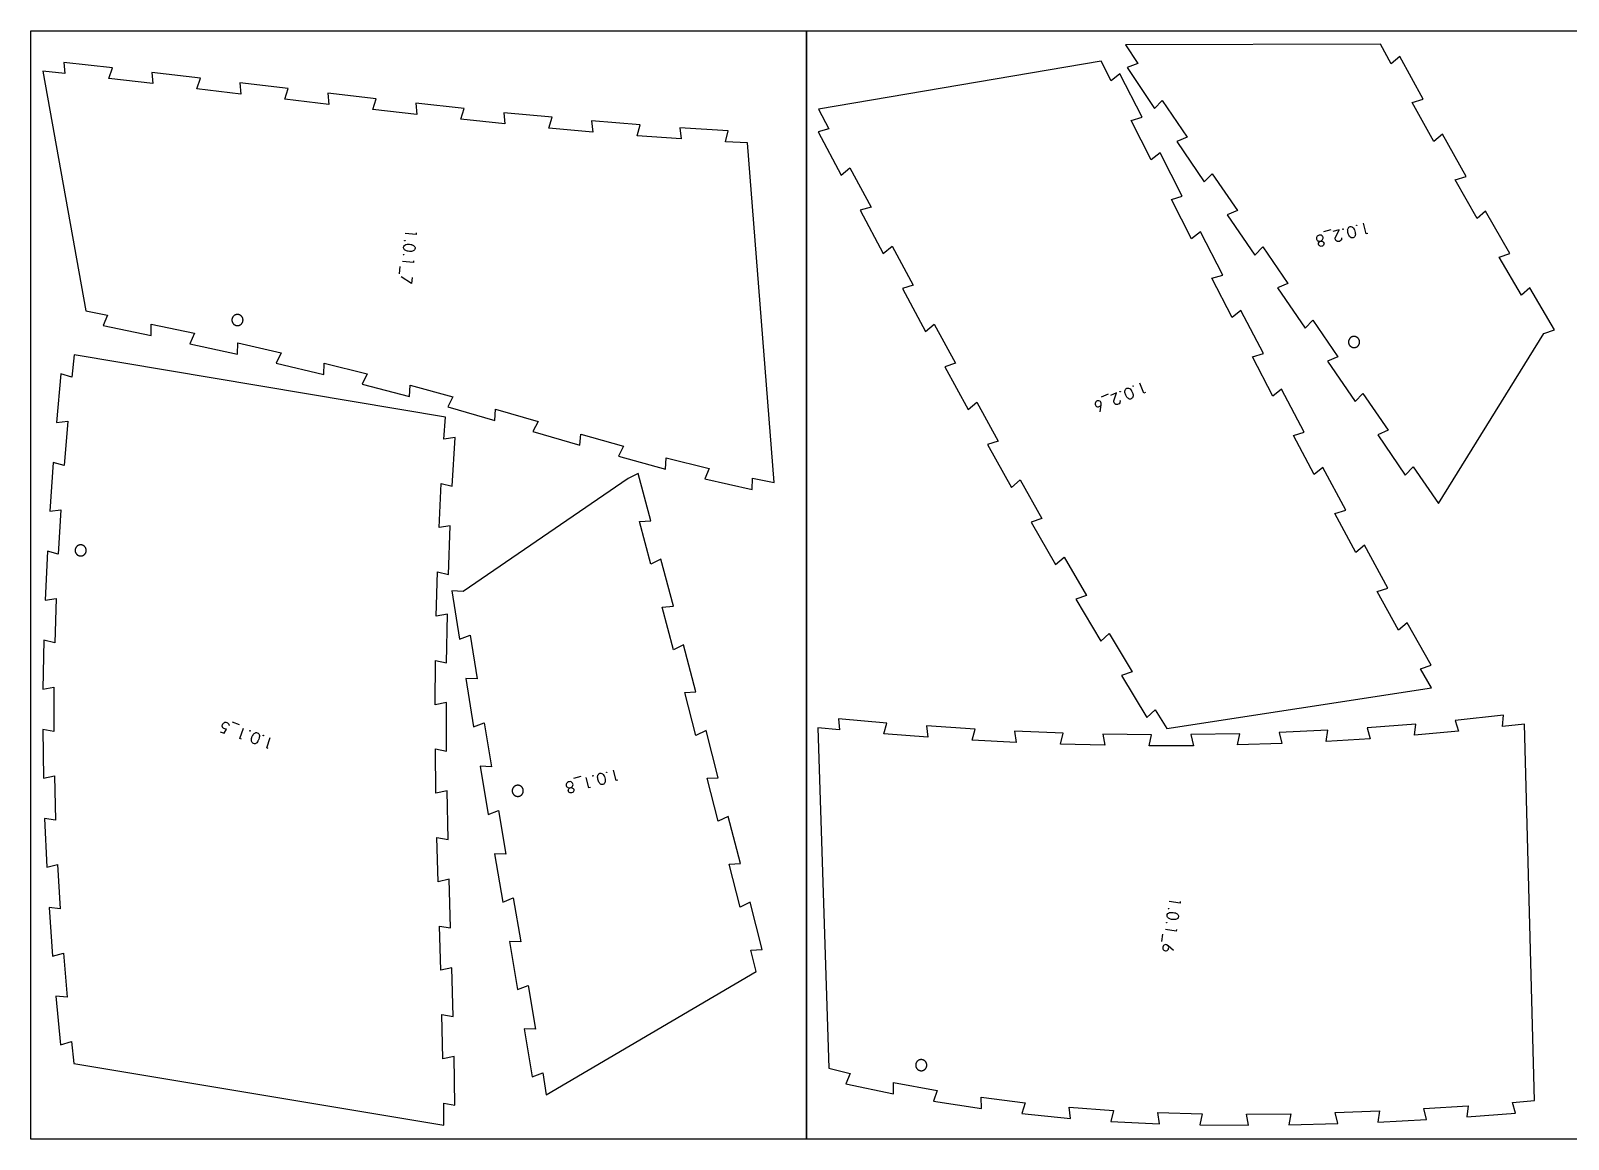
# Model space of a CAD drawing. Header units: millimetres. Extents: x -7040 to -2840, y -1100 to 1000.
# Drawn here: x -7040 to -5653, y 0 to 1000 of the extents above; entities that cross this region are included whole.
import ezdxf

# ---------------------------------------------------------------- set-up
doc = ezdxf.new("R2010")
doc.units = ezdxf.units.MM
doc.header["$MEASUREMENT"] = 0
for name, color, linetype, true_color in [('nest_recut pieces$l_engrave_text', 5, 'Continuous', 0x0000ff), ('nest_recut pieces$l_inner_cut', 3, 'Continuous', 0x00ff00), ('nest_recut pieces$l_outer_cut', 1, 'Continuous', 0xff0000), ('nest_recut pieces$sheet', 18, 'Continuous', 0x000000)]:
    doc.layers.add(name, color=color, linetype=linetype, true_color=true_color)

msp = doc.modelspace()

# ---------------------------------------------------------------- linework, layer by layer
at = {"layer": 'nest_recut pieces$l_engrave_text'}
for points in [[(-5867.3, 820.3), (-5873.8, 818.6)], [(-5857.5, 813.3), (-5857.5, 812.8), (-5857.5, 812.1), (-5857.7, 811.5), (-5858, 811.1), (-5858.7, 810.4), (-5859.5, 809.9), (-5860.1, 809.8), (-5860.6, 809.8), (-5861.2, 809.9), (-5861.7, 810.1), (-5862.6, 810.8), (-5862.9, 811.3), (-5863.1, 811.8), (-5863.2, 812.2), (-5863.2, 812.7), (-5863.2, 813), (-5863.2, 813.2), (-5863.1, 813.6), (-5859.7, 820.3), (-5865.3, 818.8)], [(-5833.8, 817.2), (-5835.2, 816.9), (-5837.7, 826.3)], [(-6692.7, 817.7), (-6692.8, 816.3), (-6702.5, 817.2)], [(-6695, 792.3), (-6695.2, 790.8), (-6704.9, 791.7)], [(-6707.3, 787.4), (-6707.9, 780.7)], [(-6696.4, 777.4), (-6696.9, 771.9), (-6706.2, 777.9)], [(-6034.6, 673.7), (-6035.9, 673.1), (-6039.7, 682.1)], [(-6075.5, 656.2), (-6074.5, 662.5), (-6074.4, 663.1), (-6074.4, 663.7), (-6074.4, 664.1), (-6074.7, 664.9), (-6075.2, 665.5), (-6075.8, 665.9), (-6076.5, 666.2), (-6077.2, 666.2), (-6078, 666.1), (-6078.7, 665.7), (-6079.3, 665.2), (-6079.7, 664.5), (-6079.9, 663.7), (-6079.9, 663), (-6079.7, 662.3), (-6079.2, 661.6), (-6078.6, 661.1), (-6077.9, 660.8), (-6077, 660.8), (-6076.3, 660.9), (-6075.6, 661.3), (-6075.2, 661.6), (-6074.9, 662), (-6074.6, 662.5), (-6074.4, 663)], [(-6068.1, 672.3), (-6074.4, 669.6)], [(-6057.5, 666.6), (-6057.4, 666.1), (-6057.4, 665.4), (-6057.5, 664.8), (-6057.7, 664.3), (-6058.3, 663.5), (-6059.1, 663), (-6059.6, 662.8), (-6060.2, 662.7), (-6060.7, 662.7), (-6061.3, 662.9), (-6062.2, 663.5), (-6062.6, 663.9), (-6062.9, 664.3), (-6063.1, 665.3), (-6063.1, 665.6), (-6063.2, 665.7), (-6063.1, 666.2), (-6060.6, 673.3), (-6066, 671)], [(-6869.5, 367.5), (-6866, 366.3), (-6863.8, 369.9), (-6864.4, 370), (-6865.3, 370.1), (-6866.1, 370.4), (-6866.6, 370.8), (-6867.1, 371.2), (-6867.4, 371.7), (-6867.7, 372.5), (-6867.7, 373.3), (-6867.5, 374), (-6867.1, 374.7), (-6866.6, 375.3), (-6866, 375.8), (-6865.2, 376.2), (-6864.4, 376.3), (-6863.5, 376.1), (-6862.8, 375.8), (-6862.2, 375.2), (-6861.7, 374.5), (-6861.6, 373.9), (-6861.5, 373.5), (-6861.5, 373.4)], [(-6852.1, 374), (-6858.5, 376.2)], [(-6850.3, 360.9), (-6851.7, 361.4), (-6848.5, 370.7)], [(-6826.2, 352.6), (-6827.5, 353.1), (-6824.3, 362.4)], [(-6544.2, 327.2), (-6550.7, 325.4)], [(-6535.4, 317.3), (-6536.8, 317), (-6539.3, 326.4)], [(-6510.7, 323.9), (-6512.1, 323.5), (-6514.6, 333)], [(-6003.1, 214.5), (-6003.3, 213.1), (-6013, 214.5)], [(-6019.1, 185), (-6020.1, 178.3)], [(-6006.6, 189.3), (-6006.8, 187.8), (-6016.5, 189.2)], [(-6009.1, 170.4), (-6014, 174.6), (-6014.5, 174.9), (-6015, 175.3), (-6015.4, 175.4), (-6016.2, 175.6), (-6016.9, 175.5), (-6017.6, 175.2), (-6018.2, 174.7), (-6018.6, 174.1), (-6018.8, 173.4), (-6018.9, 172.6), (-6018.8, 171.8), (-6018.4, 171.1), (-6017.8, 170.5), (-6017.2, 170.2), (-6016.5, 170), (-6015.7, 170), (-6014.9, 170.3), (-6014.3, 170.8), (-6013.8, 171.5), (-6013.6, 172.1), (-6013.5, 173), (-6013.6, 173.5), (-6013.8, 173.9), (-6014, 174.4), (-6014.4, 174.9)]]:
    msp.add_lwpolyline(points, dxfattribs=at)
for points in [[(-5856.2, 820.8), (-5856.4, 820.8), (-5856.5, 821), (-5856.4, 821.2), (-5856.3, 821.3), (-5856.1, 821.2), (-5856, 821.1), (-5856, 820.9)], [(-5848.3, 823.2), (-5847.6, 822.9), (-5846.9, 822.3), (-5846.4, 821.4), (-5846.3, 821.3), (-5846.2, 821.1), (-5846.1, 820.8), (-5845.9, 820.4), (-5845.5, 819.2), (-5845.3, 818), (-5845.2, 817.5), (-5845.2, 817.2), (-5845.1, 816.9), (-5845.1, 816.8), (-5845.1, 816.2), (-5845.2, 815.5), (-5845.4, 815.1), (-5845.5, 814.7), (-5846, 814), (-5846.5, 813.6), (-5847.1, 813.3), (-5848, 813.2), (-5848.8, 813.3), (-5849.3, 813.6), (-5850, 814.1), (-5850.4, 814.7), (-5850.9, 815.5), (-5851.2, 816.1), (-5851.5, 817.1), (-5851.8, 818.1), (-5851.9, 818.9), (-5852, 819.7), (-5852.1, 820.3), (-5851.9, 821), (-5851.7, 821.7), (-5851.3, 822.3), (-5851, 822.7), (-5850.5, 823.1), (-5849.9, 823.3), (-5849.2, 823.4)], [(-5843.9, 824.2), (-5844, 824.2), (-5844.1, 824.3), (-5844.1, 824.5), (-5844, 824.6), (-5843.8, 824.6), (-5843.7, 824.4), (-5843.7, 824.3)], [(-6703.3, 806.2), (-6702.8, 806.7), (-6702, 807.1), (-6700.9, 807.4), (-6700.8, 807.4), (-6700.6, 807.4), (-6700.3, 807.4), (-6699.9, 807.4), (-6698.6, 807.4), (-6697.4, 807.2), (-6696.9, 807.1), (-6696.6, 807), (-6696.3, 806.9), (-6696.2, 806.9), (-6695.1, 806.4), (-6694.7, 806.1), (-6694.4, 805.8), (-6693.9, 805.2), (-6693.7, 804.5), (-6693.7, 803.8), (-6693.8, 803), (-6694.2, 802.3), (-6694.7, 801.8), (-6695.4, 801.4), (-6696.1, 801.2), (-6697, 801), (-6697.7, 801), (-6698.8, 801), (-6699.8, 801.1), (-6700.6, 801.3), (-6701.4, 801.5), (-6702, 801.7), (-6702.6, 802), (-6703.1, 802.5), (-6703.5, 803), (-6703.8, 803.5), (-6704, 804.1), (-6704, 804.7), (-6703.8, 805.5)], [(-6702.7, 810.7), (-6702.7, 810.5), (-6702.9, 810.5), (-6703.1, 810.5), (-6703.1, 810.7), (-6703, 810.9), (-6702.9, 810.9), (-6702.7, 810.8)], [(-5877.1, 810), (-5876.3, 810.3), (-5875.6, 810.7), (-5875, 811.2), (-5874.6, 811.7), (-5874.3, 812.4), (-5874.2, 813), (-5874.2, 813.7), (-5874.6, 814.4), (-5875.1, 815.1), (-5875.9, 815.5), (-5876.7, 815.7), (-5877.7, 815.6), (-5878.4, 815.4), (-5879.1, 815.1), (-5879.6, 814.6), (-5880, 814.1), (-5880.2, 813.5), (-5880.3, 812.7), (-5880.2, 812), (-5880, 811.4), (-5879.6, 811), (-5879.2, 810.6), (-5878.7, 810.4), (-5878.1, 810.2), (-5877.5, 810.1), (-5876.7, 810.2), (-5875.9, 810.3), (-5875.3, 810.2), (-5874.5, 809.8), (-5874, 809.4), (-5873.6, 808.9), (-5873.4, 808.5), (-5873.3, 808.1), (-5873.4, 807.4), (-5873.7, 806.7), (-5874.2, 806.2), (-5874.8, 805.8), (-5875.4, 805.6), (-5876.1, 805.5), (-5876.8, 805.6), (-5877.3, 805.9), (-5877.8, 806.3), (-5878.2, 806.8), (-5878.4, 807.3), (-5878.4, 807.8), (-5878.3, 808.5), (-5877.9, 809.2), (-5877.5, 809.8)], [(-6703.9, 798), (-6703.9, 797.8), (-6704.1, 797.8), (-6704.3, 797.8), (-6704.3, 798), (-6704.2, 798.2), (-6704.1, 798.2), (-6703.9, 798.1)], [(-6057.2, 674.2), (-6057.4, 674.2), (-6057.5, 674.3), (-6057.5, 674.5), (-6057.4, 674.6), (-6057.2, 674.6), (-6057.1, 674.5), (-6057.1, 674.3)], [(-6049.7, 677.6), (-6049, 677.4), (-6048.3, 676.9), (-6047.6, 676.1), (-6047.5, 676), (-6047.4, 675.8), (-6047.2, 675.6), (-6047, 675.2), (-6046.5, 674.1), (-6046, 672.9), (-6045.9, 672.4), (-6045.8, 672.1), (-6045.7, 671.8), (-6045.7, 671.7), (-6045.7, 670.4), (-6045.8, 670), (-6045.8, 669.6), (-6046.2, 668.9), (-6046.7, 668.4), (-6047.3, 668), (-6048.1, 667.7), (-6048.9, 667.7), (-6049.5, 668), (-6050.2, 668.4), (-6050.7, 668.9), (-6051.3, 669.6), (-6051.7, 670.2), (-6052.1, 671.2), (-6052.5, 672.1), (-6052.8, 672.9), (-6053, 673.7), (-6053.1, 674.3), (-6053, 675), (-6052.9, 675.7), (-6052.6, 676.3), (-6052.3, 676.8), (-6051.9, 677.2), (-6051.4, 677.5), (-6050.6, 677.7)], [(-6045.5, 679.2), (-6045.6, 679.2), (-6045.8, 679.3), (-6045.8, 679.5), (-6045.6, 679.6), (-6045.5, 679.6), (-6045.3, 679.5), (-6045.3, 679.3)], [(-6842.7, 368.2), (-6842.8, 368.3), (-6842.8, 368.5), (-6842.7, 368.6), (-6842.5, 368.6), (-6842.4, 368.5), (-6842.4, 368.3), (-6842.5, 368.2)], [(-6834.8, 365.7), (-6834.5, 365.1), (-6834.2, 364.2), (-6834.2, 363.1), (-6834.2, 363), (-6834.3, 362.8), (-6834.3, 362.5), (-6834.4, 362.1), (-6834.8, 360.9), (-6835.2, 359.7), (-6835.5, 359.3), (-6835.6, 359), (-6835.7, 358.7), (-6835.8, 358.6), (-6836.6, 357.7), (-6837, 357.4), (-6837.3, 357.1), (-6838, 356.8), (-6838.7, 356.8), (-6839.4, 356.9), (-6840.2, 357.2), (-6840.8, 357.8), (-6841.1, 358.4), (-6841.3, 359.2), (-6841.4, 359.9), (-6841.3, 360.8), (-6841.2, 361.5), (-6840.9, 362.5), (-6840.6, 363.5), (-6840.2, 364.2), (-6839.8, 365), (-6839.5, 365.5), (-6839, 366), (-6838.4, 366.4), (-6837.8, 366.7), (-6837.3, 366.8), (-6836.7, 366.8), (-6836.1, 366.7), (-6835.4, 366.3)], [(-6830.6, 364), (-6830.7, 364.1), (-6830.7, 364.3), (-6830.6, 364.4), (-6830.4, 364.5), (-6830.3, 364.3), (-6830.3, 364.2), (-6830.4, 364)], [(-6554, 316.9), (-6553.2, 317.2), (-6552.6, 317.5), (-6552, 318), (-6551.5, 318.6), (-6551.2, 319.2), (-6551.1, 319.9), (-6551.2, 320.5), (-6551.5, 321.3), (-6552.1, 321.9), (-6552.8, 322.4), (-6553.6, 322.6), (-6554.6, 322.5), (-6555.3, 322.3), (-6556, 321.9), (-6556.5, 321.5), (-6556.9, 321), (-6557.2, 320.3), (-6557.3, 319.6), (-6557.2, 318.9), (-6556.9, 318.3), (-6556.6, 317.9), (-6556.1, 317.5), (-6555.7, 317.3), (-6555.1, 317), (-6554.5, 317), (-6553.6, 317.1), (-6552.8, 317.2), (-6552.2, 317.1), (-6551.5, 316.7), (-6550.9, 316.3), (-6550.5, 315.8), (-6550.3, 315.3), (-6550.3, 315), (-6550.4, 314.3), (-6550.7, 313.6), (-6551.1, 313.1), (-6551.7, 312.7), (-6552.4, 312.5), (-6553.1, 312.4), (-6553.7, 312.5), (-6554.3, 312.7), (-6554.8, 313.1), (-6555.1, 313.7), (-6555.3, 314.2), (-6555.4, 314.7), (-6555.2, 315.4), (-6554.9, 316.1), (-6554.4, 316.6)], [(-6533.1, 327.6), (-6533.2, 327.6), (-6533.4, 327.8), (-6533.3, 327.9), (-6533.2, 328), (-6533, 328), (-6532.9, 327.9), (-6532.9, 327.7)], [(-6525.2, 330), (-6524.5, 329.6), (-6523.8, 329), (-6523.2, 328.1), (-6523.2, 328), (-6523.1, 327.8), (-6523, 327.5), (-6522.8, 327.1), (-6522.4, 326), (-6522.2, 324.7), (-6522.1, 324.2), (-6522.1, 323.9), (-6522, 323.6), (-6522, 323.5), (-6522, 322.9), (-6522.2, 322.3), (-6522.3, 321.8), (-6522.4, 321.5), (-6522.9, 320.8), (-6523.4, 320.3), (-6524.1, 320.1), (-6524.9, 319.9), (-6525.7, 320), (-6526.3, 320.3), (-6526.9, 320.9), (-6527.3, 321.4), (-6527.8, 322.2), (-6528.1, 322.9), (-6528.4, 323.9), (-6528.7, 324.8), (-6528.8, 325.6), (-6528.9, 326.5), (-6528.9, 327.1), (-6528.8, 327.8), (-6528.6, 328.5), (-6528.2, 329), (-6527.8, 329.5), (-6527.3, 329.8), (-6526.8, 330.1), (-6526, 330.1)], [(-6520.7, 330.9), (-6520.9, 330.9), (-6521, 331.1), (-6521, 331.2), (-6520.8, 331.3), (-6520.7, 331.3), (-6520.6, 331.2), (-6520.6, 331)], [(-6013.4, 208), (-6013.5, 207.9), (-6013.7, 207.8), (-6013.8, 207.9), (-6013.9, 208.1), (-6013.8, 208.2), (-6013.6, 208.3), (-6013.4, 208.2)], [(-6015.2, 195.4), (-6015.3, 195.2), (-6015.4, 195.2), (-6015.6, 195.3), (-6015.6, 195.4), (-6015.6, 195.6), (-6015.4, 195.6), (-6015.2, 195.5)], [(-6014.3, 203.6), (-6013.7, 204), (-6012.9, 204.4), (-6011.8, 204.6), (-6011.7, 204.6), (-6011.5, 204.6), (-6011.2, 204.6), (-6010.8, 204.6), (-6009.5, 204.5), (-6008.3, 204.3), (-6007.8, 204.2), (-6007.5, 204.1), (-6007.2, 204), (-6007.1, 204), (-6006, 203.4), (-6005.6, 203), (-6005.4, 202.8), (-6004.9, 202.1), (-6004.8, 201.4), (-6004.7, 200.7), (-6004.9, 199.9), (-6005.3, 199.2), (-6005.8, 198.8), (-6006.6, 198.4), (-6007.3, 198.2), (-6008.2, 198.1), (-6008.9, 198.1), (-6010, 198.2), (-6011, 198.3), (-6011.8, 198.5), (-6012.6, 198.8), (-6013.1, 199), (-6013.7, 199.4), (-6014.2, 199.9), (-6014.6, 200.4), (-6014.9, 200.9), (-6015, 201.5), (-6015, 202.1), (-6014.8, 202.8)]]:
    msp.add_lwpolyline(points, close=True, dxfattribs=at)
at = {"layer": 'nest_recut pieces$l_inner_cut'}
for points in [[(-6854.4, 734), (-6854.2, 734), (-6854.1, 734), (-6853.9, 734), (-6853.7, 734), (-6853.5, 734), (-6853.4, 734), (-6853.2, 734.1), (-6853, 734.1), (-6852.9, 734.1), (-6852.7, 734.2), (-6852.5, 734.2), (-6852.4, 734.3), (-6852.2, 734.3), (-6852, 734.4), (-6851.9, 734.5), (-6851.7, 734.5), (-6851.6, 734.6), (-6851.4, 734.7), (-6851.3, 734.8), (-6851.1, 734.9), (-6851, 735), (-6850.8, 735.1), (-6850.7, 735.2), (-6850.6, 735.3), (-6850.4, 735.4), (-6850.3, 735.6), (-6850.2, 735.7), (-6850.1, 735.8), (-6850, 736), (-6849.9, 736.1), (-6849.8, 736.2), (-6849.7, 736.4), (-6849.6, 736.5), (-6849.5, 736.7), (-6849.4, 736.8), (-6849.4, 737), (-6849.3, 737.2), (-6849.2, 737.3), (-6849.2, 737.5), (-6849.1, 737.7), (-6849.1, 737.8), (-6849, 738), (-6849, 738.2), (-6849, 738.3), (-6849, 738.5), (-6849, 738.7), (-6848.9, 738.8), (-6848.9, 739), (-6848.9, 739.2), (-6849, 739.4), (-6849, 739.5), (-6849, 739.7), (-6849, 739.9), (-6849.1, 740.1), (-6849.1, 740.2), (-6849.1, 740.4), (-6849.2, 740.6), (-6849.2, 740.7), (-6849.3, 740.9), (-6849.4, 741), (-6849.4, 741.2), (-6849.5, 741.4), (-6849.6, 741.5), (-6849.7, 741.7), (-6849.8, 741.8), (-6849.9, 741.9), (-6850, 742.1), (-6850.1, 742.2), (-6850.2, 742.4), (-6850.3, 742.5), (-6850.5, 742.6), (-6850.6, 742.7), (-6850.7, 742.8), (-6850.9, 742.9), (-6851, 743), (-6851.1, 743.1), (-6851.3, 743.2), (-6851.4, 743.3), (-6851.6, 743.4), (-6851.7, 743.5), (-6851.9, 743.6), (-6852.1, 743.6), (-6852.2, 743.7), (-6852.4, 743.8), (-6852.5, 743.8), (-6852.7, 743.9), (-6852.9, 743.9), (-6853, 743.9), (-6853.2, 744), (-6853.4, 744), (-6853.6, 744), (-6853.7, 744), (-6853.9, 744), (-6854.1, 744), (-6854.3, 744), (-6854.4, 744), (-6854.6, 744), (-6854.8, 743.9), (-6854.9, 743.9), (-6855.1, 743.9), (-6855.3, 743.8), (-6855.5, 743.8), (-6855.6, 743.7), (-6855.8, 743.7), (-6855.9, 743.6), (-6856.1, 743.5), (-6856.3, 743.4), (-6856.4, 743.4), (-6856.6, 743.3), (-6856.7, 743.2), (-6856.8, 743.1), (-6857, 743), (-6857.1, 742.9), (-6857.3, 742.8), (-6857.4, 742.6), (-6857.5, 742.5), (-6857.6, 742.4), (-6857.7, 742.3), (-6857.8, 742.1), (-6858, 742), (-6858.1, 741.9), (-6858.2, 741.7), (-6858.2, 741.6), (-6858.3, 741.4), (-6858.4, 741.3), (-6858.5, 741.1), (-6858.6, 740.9), (-6858.6, 740.8), (-6858.7, 740.6), (-6858.7, 740.5), (-6858.8, 740.3), (-6858.8, 740.1), (-6858.9, 739.9), (-6858.9, 739.8), (-6858.9, 739.6), (-6858.9, 739.4), (-6858.9, 739.3), (-6858.9, 739.1), (-6858.9, 738.9), (-6858.9, 738.7), (-6858.9, 738.6), (-6858.9, 738.4), (-6858.9, 738.2), (-6858.9, 738.1), (-6858.8, 737.9), (-6858.8, 737.7), (-6858.7, 737.5), (-6858.7, 737.4), (-6858.6, 737.2), (-6858.5, 737.1), (-6858.5, 736.9), (-6858.4, 736.7), (-6858.3, 736.6), (-6858.2, 736.4), (-6858.1, 736.3), (-6858, 736.1), (-6857.9, 736), (-6857.8, 735.9), (-6857.7, 735.7), (-6857.6, 735.6), (-6857.5, 735.5), (-6857.4, 735.4), (-6857.2, 735.2), (-6857.1, 735.1), (-6857, 735), (-6856.8, 734.9), (-6856.7, 734.8), (-6856.5, 734.7), (-6856.4, 734.6), (-6856.2, 734.6), (-6856.1, 734.5), (-6855.9, 734.4), (-6855.8, 734.4), (-6855.6, 734.3), (-6855.4, 734.2), (-6855.3, 734.2), (-6855.1, 734.1), (-6854.9, 734.1), (-6854.8, 734.1), (-6854.6, 734.1)], [(-5851.1, 717.9), (-5851.1, 717.8), (-5851, 717.6), (-5851, 717.4), (-5850.9, 717.3), (-5850.8, 717.1), (-5850.8, 717), (-5850.7, 716.8), (-5850.6, 716.7), (-5850.5, 716.5), (-5850.4, 716.4), (-5850.3, 716.2), (-5850.2, 716.1), (-5850.1, 716), (-5850, 715.8), (-5849.8, 715.7), (-5849.7, 715.6), (-5849.6, 715.5), (-5849.4, 715.4), (-5849.3, 715.3), (-5849.2, 715.2), (-5849, 715.1), (-5848.9, 715), (-5848.7, 714.9), (-5848.6, 714.8), (-5848.4, 714.7), (-5848.3, 714.7), (-5848.1, 714.6), (-5847.9, 714.5), (-5847.8, 714.5), (-5847.6, 714.4), (-5847.4, 714.4), (-5847.3, 714.3), (-5847.1, 714.3), (-5846.9, 714.3), (-5846.8, 714.3), (-5846.6, 714.3), (-5846.4, 714.3), (-5846.2, 714.3), (-5846.1, 714.3), (-5845.9, 714.3), (-5845.7, 714.3), (-5845.5, 714.3), (-5845.4, 714.3), (-5845.2, 714.4), (-5845, 714.4), (-5844.9, 714.5), (-5844.7, 714.5), (-5844.5, 714.6), (-5844.4, 714.6), (-5844.2, 714.7), (-5844.1, 714.8), (-5843.9, 714.9), (-5843.8, 715), (-5843.6, 715), (-5843.5, 715.1), (-5843.3, 715.2), (-5843.2, 715.3), (-5843, 715.5), (-5842.9, 715.6), (-5842.8, 715.7), (-5842.7, 715.8), (-5842.6, 715.9), (-5842.4, 716.1), (-5842.3, 716.2), (-5842.2, 716.4), (-5842.1, 716.5), (-5842, 716.6), (-5842, 716.8), (-5841.9, 716.9), (-5841.8, 717.1), (-5841.7, 717.3), (-5841.7, 717.4), (-5841.6, 717.6), (-5841.5, 717.7), (-5841.5, 717.9), (-5841.4, 718.1), (-5841.4, 718.2), (-5841.4, 718.4), (-5841.3, 718.6), (-5841.3, 718.8), (-5841.3, 718.9), (-5841.3, 719.1), (-5841.3, 719.3), (-5841.3, 719.5), (-5841.3, 719.6), (-5841.3, 719.8), (-5841.4, 720), (-5841.4, 720.1), (-5841.4, 720.3), (-5841.5, 720.5), (-5841.5, 720.7), (-5841.6, 720.8), (-5841.6, 721), (-5841.7, 721.1), (-5841.7, 721.3), (-5841.8, 721.5), (-5841.9, 721.6), (-5842, 721.8), (-5842.1, 721.9), (-5842.2, 722.1), (-5842.3, 722.2), (-5842.4, 722.3), (-5842.5, 722.5), (-5842.6, 722.6), (-5842.7, 722.7), (-5842.8, 722.9), (-5843, 723), (-5843.1, 723.1), (-5843.2, 723.2), (-5843.4, 723.3), (-5843.5, 723.4), (-5843.7, 723.5), (-5843.8, 723.6), (-5844, 723.7), (-5844.1, 723.7), (-5844.3, 723.8), (-5844.4, 723.9), (-5844.6, 724), (-5844.7, 724), (-5844.9, 724.1), (-5845.1, 724.1), (-5845.3, 724.1), (-5845.4, 724.2), (-5845.6, 724.2), (-5845.8, 724.2), (-5845.9, 724.2), (-5846.1, 724.3), (-5846.3, 724.3), (-5846.5, 724.3), (-5846.6, 724.2), (-5846.8, 724.2), (-5847, 724.2), (-5847.1, 724.2), (-5847.3, 724.2), (-5847.5, 724.1), (-5847.7, 724.1), (-5847.8, 724), (-5848, 724), (-5848.1, 723.9), (-5848.3, 723.8), (-5848.5, 723.8), (-5848.6, 723.7), (-5848.8, 723.6), (-5848.9, 723.5), (-5849.1, 723.4), (-5849.2, 723.3), (-5849.4, 723.2), (-5849.5, 723.1), (-5849.6, 723), (-5849.7, 722.9), (-5849.9, 722.8), (-5850, 722.6), (-5850.1, 722.5), (-5850.2, 722.4), (-5850.3, 722.2), (-5850.4, 722.1), (-5850.5, 721.9), (-5850.6, 721.8), (-5850.7, 721.6), (-5850.8, 721.5), (-5850.8, 721.3), (-5850.9, 721.2), (-5851, 721), (-5851, 720.8), (-5851.1, 720.7), (-5851.1, 720.5), (-5851.2, 720.3), (-5851.2, 720.2), (-5851.2, 720), (-5851.3, 719.8), (-5851.3, 719.7), (-5851.3, 719.5), (-5851.3, 719.3), (-5851.3, 719.1), (-5851.3, 719), (-5851.3, 718.8), (-5851.3, 718.6), (-5851.2, 718.5), (-5851.2, 718.3), (-5851.2, 718.1)], [(-7000.2, 532.8), (-7000.2, 532.6), (-7000.3, 532.5), (-7000.3, 532.3), (-7000.3, 532.1), (-7000.4, 532), (-7000.4, 531.8), (-7000.4, 531.6), (-7000.4, 531.4), (-7000.4, 531.3), (-7000.4, 531.1), (-7000.4, 530.9), (-7000.4, 530.8), (-7000.4, 530.6), (-7000.4, 530.4), (-7000.3, 530.2), (-7000.3, 530.1), (-7000.3, 529.9), (-7000.2, 529.7), (-7000.2, 529.6), (-7000.1, 529.4), (-7000, 529.2), (-7000, 529.1), (-6999.9, 528.9), (-6999.8, 528.8), (-6999.7, 528.6), (-6999.6, 528.5), (-6999.5, 528.3), (-6999.4, 528.2), (-6999.3, 528.1), (-6999.2, 527.9), (-6999.1, 527.8), (-6999, 527.7), (-6998.9, 527.5), (-6998.7, 527.4), (-6998.6, 527.3), (-6998.5, 527.2), (-6998.3, 527.1), (-6998.2, 527), (-6998, 526.9), (-6997.9, 526.8), (-6997.7, 526.7), (-6997.6, 526.7), (-6997.4, 526.6), (-6997.3, 526.5), (-6997.1, 526.5), (-6996.9, 526.4), (-6996.8, 526.4), (-6996.6, 526.3), (-6996.4, 526.3), (-6996.3, 526.2), (-6996.1, 526.2), (-6995.9, 526.2), (-6995.7, 526.2), (-6995.6, 526.2), (-6995.4, 526.2), (-6995.2, 526.2), (-6995, 526.2), (-6994.9, 526.2), (-6994.7, 526.2), (-6994.5, 526.3), (-6994.4, 526.3), (-6994.2, 526.3), (-6994, 526.4), (-6993.9, 526.4), (-6993.7, 526.5), (-6993.5, 526.6), (-6993.4, 526.6), (-6993.2, 526.7), (-6993.1, 526.8), (-6992.9, 526.9), (-6992.8, 526.9), (-6992.6, 527), (-6992.5, 527.1), (-6992.3, 527.2), (-6992.2, 527.4), (-6992.1, 527.5), (-6991.9, 527.6), (-6991.8, 527.7), (-6991.7, 527.8), (-6991.6, 528), (-6991.5, 528.1), (-6991.4, 528.2), (-6991.3, 528.4), (-6991.2, 528.5), (-6991.1, 528.7), (-6991, 528.8), (-6990.9, 529), (-6990.9, 529.1), (-6990.8, 529.3), (-6990.7, 529.5), (-6990.7, 529.6), (-6990.6, 529.8), (-6990.6, 530), (-6990.5, 530.1), (-6990.5, 530.3), (-6990.5, 530.5), (-6990.5, 530.7), (-6990.4, 530.8), (-6990.4, 531), (-6990.4, 531.2), (-6990.4, 531.3), (-6990.4, 531.5), (-6990.5, 531.7), (-6990.5, 531.9), (-6990.5, 532), (-6990.5, 532.2), (-6990.6, 532.4), (-6990.6, 532.5), (-6990.7, 532.7), (-6990.7, 532.9), (-6990.8, 533), (-6990.9, 533.2), (-6990.9, 533.4), (-6991, 533.5), (-6991.1, 533.7), (-6991.2, 533.8), (-6991.3, 534), (-6991.4, 534.1), (-6991.5, 534.2), (-6991.6, 534.4), (-6991.7, 534.5), (-6991.8, 534.6), (-6991.9, 534.8), (-6992.1, 534.9), (-6992.2, 535), (-6992.3, 535.1), (-6992.5, 535.2), (-6992.6, 535.3), (-6992.7, 535.4), (-6992.9, 535.5), (-6993, 535.6), (-6993.2, 535.7), (-6993.4, 535.7), (-6993.5, 535.8), (-6993.7, 535.9), (-6993.8, 535.9), (-6994, 536), (-6994.2, 536), (-6994.3, 536.1), (-6994.5, 536.1), (-6994.7, 536.1), (-6994.9, 536.1), (-6995, 536.2), (-6995.2, 536.2), (-6995.4, 536.2), (-6995.6, 536.2), (-6995.7, 536.2), (-6995.9, 536.2), (-6996.1, 536.1), (-6996.2, 536.1), (-6996.4, 536.1), (-6996.6, 536), (-6996.8, 536), (-6996.9, 536), (-6997.1, 535.9), (-6997.2, 535.8), (-6997.4, 535.8), (-6997.6, 535.7), (-6997.7, 535.6), (-6997.9, 535.5), (-6998, 535.5), (-6998.2, 535.4), (-6998.3, 535.3), (-6998.5, 535.2), (-6998.6, 535.1), (-6998.7, 534.9), (-6998.9, 534.8), (-6999, 534.7), (-6999.1, 534.6), (-6999.2, 534.5), (-6999.3, 534.3), (-6999.4, 534.2), (-6999.5, 534), (-6999.6, 533.9), (-6999.7, 533.7), (-6999.8, 533.6), (-6999.9, 533.4), (-7000, 533.3), (-7000, 533.1), (-7000.1, 533)], [(-6605.8, 313), (-6605.7, 312.8), (-6605.7, 312.7), (-6605.6, 312.5), (-6605.6, 312.3), (-6605.5, 312.2), (-6605.4, 312), (-6605.3, 311.9), (-6605.2, 311.7), (-6605.2, 311.6), (-6605.1, 311.4), (-6605, 311.3), (-6604.8, 311.2), (-6604.7, 311), (-6604.6, 310.9), (-6604.5, 310.8), (-6604.4, 310.7), (-6604.2, 310.5), (-6604.1, 310.4), (-6604, 310.3), (-6603.8, 310.2), (-6603.7, 310.1), (-6603.5, 310), (-6603.4, 309.9), (-6603.2, 309.9), (-6603.1, 309.8), (-6602.9, 309.7), (-6602.8, 309.6), (-6602.6, 309.6), (-6602.4, 309.5), (-6602.3, 309.5), (-6602.1, 309.4), (-6601.9, 309.4), (-6601.8, 309.4), (-6601.6, 309.3), (-6601.4, 309.3), (-6601.3, 309.3), (-6601.1, 309.3), (-6600.9, 309.3), (-6600.7, 309.3), (-6600.6, 309.3), (-6600.4, 309.3), (-6600.2, 309.3), (-6600, 309.4), (-6599.9, 309.4), (-6599.7, 309.5), (-6599.5, 309.5), (-6599.4, 309.6), (-6599.2, 309.6), (-6599, 309.7), (-6598.9, 309.7), (-6598.7, 309.8), (-6598.6, 309.9), (-6598.4, 310), (-6598.3, 310.1), (-6598.1, 310.2), (-6598, 310.3), (-6597.9, 310.4), (-6597.7, 310.5), (-6597.6, 310.6), (-6597.5, 310.7), (-6597.3, 310.8), (-6597.2, 311), (-6597.1, 311.1), (-6597, 311.2), (-6596.9, 311.4), (-6596.8, 311.5), (-6596.7, 311.7), (-6596.6, 311.8), (-6596.5, 312), (-6596.5, 312.1), (-6596.4, 312.3), (-6596.3, 312.4), (-6596.2, 312.6), (-6596.2, 312.8), (-6596.1, 312.9), (-6596.1, 313.1), (-6596.1, 313.3), (-6596, 313.4), (-6596, 313.6), (-6596, 313.8), (-6596, 314), (-6596, 314.1), (-6596, 314.3), (-6596, 314.5), (-6596, 314.6), (-6596, 314.8), (-6596, 315), (-6596, 315.2), (-6596.1, 315.3), (-6596.1, 315.5), (-6596.1, 315.7), (-6596.2, 315.8), (-6596.2, 316), (-6596.3, 316.2), (-6596.4, 316.3), (-6596.5, 316.5), (-6596.5, 316.6), (-6596.6, 316.8), (-6596.7, 316.9), (-6596.8, 317.1), (-6596.9, 317.2), (-6597, 317.4), (-6597.1, 317.5), (-6597.2, 317.6), (-6597.3, 317.8), (-6597.5, 317.9), (-6597.6, 318), (-6597.7, 318.1), (-6597.9, 318.2), (-6598, 318.3), (-6598.1, 318.4), (-6598.3, 318.5), (-6598.4, 318.6), (-6598.6, 318.7), (-6598.7, 318.8), (-6598.9, 318.9), (-6599, 318.9), (-6599.2, 319), (-6599.4, 319), (-6599.5, 319.1), (-6599.7, 319.1), (-6599.9, 319.2), (-6600, 319.2), (-6600.2, 319.2), (-6600.4, 319.3), (-6600.6, 319.3), (-6600.7, 319.3), (-6600.9, 319.3), (-6601.1, 319.3), (-6601.3, 319.3), (-6601.4, 319.3), (-6601.6, 319.3), (-6601.8, 319.2), (-6601.9, 319.2), (-6602.1, 319.2), (-6602.3, 319.1), (-6602.4, 319.1), (-6602.6, 319), (-6602.8, 319), (-6602.9, 318.9), (-6603.1, 318.8), (-6603.2, 318.7), (-6603.4, 318.7), (-6603.6, 318.6), (-6603.7, 318.5), (-6603.8, 318.4), (-6604, 318.3), (-6604.1, 318.2), (-6604.3, 318.1), (-6604.4, 317.9), (-6604.5, 317.8), (-6604.6, 317.7), (-6604.7, 317.6), (-6604.8, 317.4), (-6605, 317.3), (-6605.1, 317.1), (-6605.2, 317), (-6605.2, 316.9), (-6605.3, 316.7), (-6605.4, 316.6), (-6605.5, 316.4), (-6605.6, 316.2), (-6605.6, 316.1), (-6605.7, 315.9), (-6605.7, 315.7), (-6605.8, 315.6), (-6605.8, 315.4), (-6605.9, 315.2), (-6605.9, 315.1), (-6605.9, 314.9), (-6605.9, 314.7), (-6605.9, 314.6), (-6605.9, 314.4), (-6605.9, 314.2), (-6605.9, 314), (-6605.9, 313.9), (-6605.9, 313.7), (-6605.9, 313.5), (-6605.9, 313.3), (-6605.8, 313.2)], [(-6237.5, 61.8), (-6237.3, 61.8), (-6237.2, 61.8), (-6237, 61.8), (-6236.8, 61.8), (-6236.7, 61.8), (-6236.5, 61.8), (-6236.3, 61.8), (-6236.1, 61.8), (-6236, 61.9), (-6235.8, 61.9), (-6235.6, 61.9), (-6235.5, 62), (-6235.3, 62), (-6235.1, 62.1), (-6235, 62.2), (-6234.8, 62.2), (-6234.6, 62.3), (-6234.5, 62.4), (-6234.3, 62.5), (-6234.2, 62.5), (-6234, 62.6), (-6233.9, 62.7), (-6233.8, 62.8), (-6233.6, 63), (-6233.5, 63.1), (-6233.4, 63.2), (-6233.2, 63.3), (-6233.1, 63.4), (-6233, 63.6), (-6232.9, 63.7), (-6232.8, 63.8), (-6232.7, 64), (-6232.6, 64.1), (-6232.5, 64.3), (-6232.4, 64.4), (-6232.3, 64.6), (-6232.3, 64.7), (-6232.2, 64.9), (-6232.1, 65.1), (-6232.1, 65.2), (-6232, 65.4), (-6232, 65.5), (-6231.9, 65.7), (-6231.9, 65.9), (-6231.9, 66.1), (-6231.9, 66.2), (-6231.8, 66.4), (-6231.8, 66.6), (-6231.8, 66.7), (-6231.8, 66.9), (-6231.8, 67.1), (-6231.8, 67.3), (-6231.9, 67.4), (-6231.9, 67.6), (-6231.9, 67.8), (-6232, 68), (-6232, 68.1), (-6232.1, 68.3), (-6232.1, 68.5), (-6232.2, 68.6), (-6232.2, 68.8), (-6232.3, 68.9), (-6232.4, 69.1), (-6232.5, 69.2), (-6232.6, 69.4), (-6232.6, 69.5), (-6232.7, 69.7), (-6232.8, 69.8), (-6233, 70), (-6233.1, 70.1), (-6233.2, 70.2), (-6233.3, 70.3), (-6233.4, 70.5), (-6233.6, 70.6), (-6233.7, 70.7), (-6233.8, 70.8), (-6234, 70.9), (-6234.1, 71), (-6234.3, 71.1), (-6234.4, 71.2), (-6234.6, 71.3), (-6234.7, 71.3), (-6234.9, 71.4), (-6235, 71.5), (-6235.2, 71.5), (-6235.4, 71.6), (-6235.5, 71.6), (-6235.7, 71.7), (-6235.9, 71.7), (-6236, 71.7), (-6236.2, 71.8), (-6236.4, 71.8), (-6236.6, 71.8), (-6236.7, 71.8), (-6236.9, 71.8), (-6237.1, 71.8), (-6237.3, 71.8), (-6237.4, 71.8), (-6237.6, 71.7), (-6237.8, 71.7), (-6237.9, 71.7), (-6238.1, 71.6), (-6238.3, 71.6), (-6238.4, 71.5), (-6238.6, 71.5), (-6238.8, 71.4), (-6238.9, 71.3), (-6239.1, 71.3), (-6239.2, 71.2), (-6239.4, 71.1), (-6239.5, 71), (-6239.7, 70.9), (-6239.8, 70.8), (-6240, 70.7), (-6240.1, 70.6), (-6240.2, 70.5), (-6240.3, 70.4), (-6240.5, 70.2), (-6240.6, 70.1), (-6240.7, 70), (-6240.8, 69.8), (-6240.9, 69.7), (-6241, 69.5), (-6241.1, 69.4), (-6241.2, 69.3), (-6241.3, 69.1), (-6241.3, 68.9), (-6241.4, 68.8), (-6241.5, 68.6), (-6241.5, 68.5), (-6241.6, 68.3), (-6241.6, 68.1), (-6241.7, 68), (-6241.7, 67.8), (-6241.8, 67.6), (-6241.8, 67.4), (-6241.8, 67.3), (-6241.8, 67.1), (-6241.8, 66.9), (-6241.8, 66.8), (-6241.8, 66.6), (-6241.8, 66.4), (-6241.8, 66.2), (-6241.8, 66.1), (-6241.7, 65.9), (-6241.7, 65.7), (-6241.7, 65.6), (-6241.6, 65.4), (-6241.6, 65.2), (-6241.5, 65.1), (-6241.4, 64.9), (-6241.4, 64.7), (-6241.3, 64.6), (-6241.2, 64.4), (-6241.1, 64.3), (-6241.1, 64.1), (-6241, 64), (-6240.9, 63.8), (-6240.8, 63.7), (-6240.6, 63.6), (-6240.5, 63.4), (-6240.4, 63.3), (-6240.3, 63.2), (-6240.2, 63.1), (-6240, 63), (-6239.9, 62.8), (-6239.8, 62.7), (-6239.6, 62.6), (-6239.5, 62.6), (-6239.3, 62.5), (-6239.2, 62.4), (-6239, 62.3), (-6238.9, 62.2), (-6238.7, 62.2), (-6238.5, 62.1), (-6238.4, 62), (-6238.2, 62), (-6238, 61.9), (-6237.9, 61.9), (-6237.7, 61.9)]]:
    msp.add_lwpolyline(points, close=True, dxfattribs=at)
at = {"layer": 'nest_recut pieces$l_outer_cut'}
for points in [[(-6052.5, 987.4), (-6041.5, 970.6), (-6051, 966.8), (-6026.5, 930), (-6019.3, 937.2), (-5996.9, 904), (-6006.3, 900.1), (-5981.4, 863.7), (-5974.2, 871), (-5951.5, 838), (-5960.9, 833.9), (-5935.8, 797.6), (-5928.7, 805), (-5906, 771.9), (-5915.4, 768), (-5890.5, 731.6), (-5883.4, 738.9), (-5860.8, 705.8), (-5870.2, 701.8), (-5845.3, 665.4), (-5838.2, 672.7), (-5815.6, 639.6), (-5824.9, 635.6), (-5800, 599.2), (-5792.9, 606.5), (-5770.2, 573.5), (-5675.1, 726.9), (-5665.5, 730.2), (-5687.6, 768.1), (-5695.3, 761.4), (-5715.3, 795.9), (-5705.6, 799.2), (-5727.5, 837.3), (-5735.2, 830.6), (-5754.9, 865.4), (-5745.1, 868.5), (-5766.6, 906.8), (-5774.4, 900.2), (-5793.7, 935.2), (-5784, 938.2), (-5805, 976.8), (-5812.9, 970.2), (-5822.3, 987.8)], [(-6393.7, 898.8), (-6413.6, 899.9), (-6411, 909.8), (-6454.8, 912.5), (-6453.5, 902.4), (-6493.3, 905.3), (-6490.5, 915.1), (-6534.3, 918.6), (-6533.1, 908.5), (-6572.9, 912.1), (-6570, 921.9), (-6613.7, 926.1), (-6612.7, 916), (-6652.4, 920.1), (-6649.4, 929.8), (-6693, 934.6), (-6692.1, 924.5), (-6731.8, 929), (-6728.7, 938.7), (-6772.4, 943.7), (-6771.5, 933.6), (-6811.2, 938.2), (-6808.1, 947.9), (-6851.7, 953.1), (-6850.9, 942.9), (-6890.6, 947.6), (-6887.4, 957.3), (-6931.1, 962.4), (-6930.2, 952.3), (-6969.9, 956.9), (-6966.8, 966.6), (-7010.5, 971.5), (-7009.6, 961.3), (-7029.5, 963.5), (-6990.7, 747.3), (-6971.1, 743.4), (-6975, 734), (-6931.9, 725.2), (-6931.9, 735.4), (-6892.7, 727.1), (-6896.8, 717.7), (-6853.8, 708.2), (-6853.6, 718.4), (-6814.6, 709.5), (-6818.9, 700.2), (-6776.1, 689.9), (-6775.7, 700.1), (-6736.8, 690.4), (-6741.3, 681.2), (-6698.7, 670.1), (-6698.1, 680.3), (-6659.5, 669.7), (-6664.2, 660.6), (-6621.8, 648.5), (-6621, 658.6), (-6582.6, 647.4), (-6587.3, 638.4), (-6545, 626.1), (-6544.2, 636.2), (-6505.7, 625.3), (-6510.2, 616.2), (-6467.7, 604.6), (-6467, 614.8), (-6428.2, 605.1), (-6432.3, 595.8), (-6389.3, 586.3), (-6389.1, 596.4), (-6369.5, 592.5)], [(-6329.7, 929.3), (-6320.2, 911.6), (-6329.9, 908.7), (-6309.1, 869.8), (-6301.2, 876.3), (-6282.2, 841), (-6292, 838.1), (-6271.1, 799.2), (-6263.2, 805.7), (-6244.2, 770.4), (-6253.9, 767.5), (-6233, 728.7), (-6225.1, 735.2), (-6206, 700), (-6215.7, 696.9), (-6194.5, 658.3), (-6186.7, 664.8), (-6167.3, 629.8), (-6177, 626.6), (-6155.5, 588.1), (-6147.7, 594.8), (-6128, 559.9), (-6137.6, 556.7), (-6115.6, 518.5), (-6107.9, 525.2), (-6087.7, 490.6), (-6097.3, 487.2), (-6074.8, 449.3), (-6067.2, 456.1), (-6046.6, 421.8), (-6056.1, 418.3), (-6033.2, 380.6), (-6025.7, 387.5), (-6015.3, 370.4), (-5776.5, 407.1), (-5786.4, 424.4), (-5776.7, 427.6), (-5798.4, 465.9), (-5806.1, 459.2), (-5825.5, 494.2), (-5815.7, 497.2), (-5836.8, 535.8), (-5844.6, 529.2), (-5863.5, 564.4), (-5853.8, 567.4), (-5874.4, 606.1), (-5882.3, 599.7), (-5900.9, 635), (-5891.2, 637.9), (-5911.6, 676.8), (-5919.5, 670.4), (-5937.9, 705.8), (-5928.1, 708.7), (-5948.4, 747.7), (-5956.3, 741.3), (-5974.6, 776.8), (-5964.8, 779.6), (-5984.9, 818.7), (-5992.9, 812.4), (-6011.1, 847.9), (-6001.3, 850.7), (-6021.3, 889.8), (-6029.3, 883.5), (-6047.4, 919.1), (-6037.6, 921.9), (-6057.5, 961), (-6065.6, 954.7), (-6074.6, 972.5)], [(-6667.6, 12.6), (-6667.8, 32.6), (-6657.8, 30.7), (-6658.5, 74.7), (-6668.5, 72.5), (-6669.4, 112.4), (-6659.4, 110.7), (-6660.6, 154.7), (-6670.5, 152.4), (-6671.7, 192.3), (-6661.7, 190.6), (-6663, 234.5), (-6672.9, 232.2), (-6674, 272.2), (-6663.9, 270.4), (-6664.8, 314.3), (-6674.8, 312.1), (-6675.3, 352.1), (-6665.3, 350.1), (-6665.4, 394.1), (-6675.4, 392), (-6675.2, 432), (-6665.2, 429.8), (-6664.5, 473.8), (-6674.5, 471.9), (-6673.5, 511.9), (-6663.5, 509.5), (-6661.9, 553.4), (-6672, 551.8), (-6670, 591.7), (-6660.2, 589.1), (-6657.5, 633), (-6667.6, 631.6), (-6666.2, 651.5), (-7001.4, 707.5), (-7003.4, 687.6), (-7013.2, 690.5), (-7017.3, 646.7), (-7007.1, 647.7), (-7010.4, 607.8), (-7020.2, 610.5), (-7023.4, 566.6), (-7013.3, 567.9), (-7015.6, 527.9), (-7025.5, 530.4), (-7027.6, 486.4), (-7017.5, 487.9), (-7018.8, 447.9), (-7028.8, 450.1), (-7029.6, 406.1), (-7019.6, 407.9), (-7019.7, 367.9), (-7029.7, 369.7), (-7029.1, 325.7), (-7019.2, 327.8), (-7018, 287.8), (-7028.1, 289.4), (-7026.1, 245.4), (-7016.2, 247.8), (-7013.8, 207.9), (-7023.9, 209.2), (-7020.8, 165.2), (-7010.9, 168), (-7007.5, 128.1), (-7017.7, 129.1), (-7013.5, 85.3), (-7003.7, 88.2), (-7001.7, 68.3)], [(-6385.8, 151.3), (-6390.7, 170.7), (-6380.5, 171.2), (-6391.2, 213.8), (-6400.4, 209.5), (-6410.3, 248.2), (-6400.1, 248.7), (-6411, 291.3), (-6420.2, 286.9), (-6430.2, 325.6), (-6420, 326.1), (-6431.1, 368.7), (-6440.2, 364.2), (-6450.3, 402.9), (-6440.2, 403.5), (-6451.3, 446), (-6460.5, 441.5), (-6470.7, 480.1), (-6460.5, 480.8), (-6471.8, 523.3), (-6480.9, 518.8), (-6491.2, 557.4), (-6481, 558), (-6492.3, 600.5), (-6501.4, 596), (-6650.4, 494.2), (-6660.6, 494.6), (-6653.6, 451.1), (-6644, 454.7), (-6637.6, 415.2), (-6647.8, 415.5), (-6640.8, 372.1), (-6631.2, 375.6), (-6624.8, 336.1), (-6635, 336.5), (-6627.8, 293), (-6618.3, 296.6), (-6611.7, 257.1), (-6621.9, 257.5), (-6614.6, 214), (-6605.1, 217.7), (-6598.3, 178.2), (-6608.5, 178.5), (-6601.1, 135.1), (-6591.6, 138.7), (-6584.9, 99.3), (-6595.1, 99.6), (-6588, 56.2), (-6578.4, 59.8), (-6575.2, 40)], [(-5692.5, 374.6), (-5712.3, 372.3), (-5711.4, 382.5), (-5755.1, 377.9), (-5752, 368.1), (-5791.8, 364.4), (-5790.6, 374.6), (-5834.4, 371.2), (-5831.6, 361.3), (-5871.5, 358.8), (-5870, 368.9), (-5913.9, 366.8), (-5911.4, 356.9), (-5951.4, 355.7), (-5949.5, 365.7), (-5993.5, 365), (-5991.3, 355), (-6031.3, 354.9), (-6029.1, 364.9), (-6073.1, 365.4), (-6071.2, 355.4), (-6111.1, 356.5), (-6108.7, 366.4), (-6152.7, 368.1), (-6151.1, 358), (-6191, 360.1), (-6188.3, 370), (-6232.2, 372.8), (-6230.8, 362.7), (-6270.7, 365.7), (-6267.8, 375.5), (-6311.6, 379.3), (-6310.5, 369.2), (-6330.3, 371.1), (-6320.4, 64), (-6300.9, 59.4), (-6304.9, 50.1), (-6261.9, 41), (-6261.8, 51.2), (-6222.4, 44), (-6225.9, 34.4), (-6182.4, 27.7), (-6182.8, 37.9), (-6143.1, 32.9), (-6146.1, 23.1), (-6102.3, 18.8), (-6103.3, 28.9), (-6063.3, 26), (-6065.8, 16.1), (-6021.8, 14), (-6023.4, 24), (-5983.3, 22.9), (-5985.4, 13), (-5941.4, 12.6), (-5943.3, 22.6), (-5903.3, 23), (-5905, 13), (-5861, 14.1), (-5863.3, 24), (-5823.3, 25.6), (-5824.7, 15.5), (-5780.8, 17.8), (-5783.3, 27.6), (-5743.3, 30.2), (-5744.6, 20.1), (-5700.7, 23.4), (-5703.4, 33.2), (-5683.5, 34.9)]]:
    msp.add_lwpolyline(points, close=True, dxfattribs=at)
at = {"layer": 'nest_recut pieces$sheet'}
for points in [[(-7040.5, 0), (-7040.5, 1000), (-6340.5, 1000), (-6340.5, 0)], [(-6340.5, 0), (-6340.5, 1000), (-5640.5, 1000), (-5640.5, 0)]]:
    msp.add_lwpolyline(points, close=True, dxfattribs=at)

doc.saveas('drawing.dxf')
